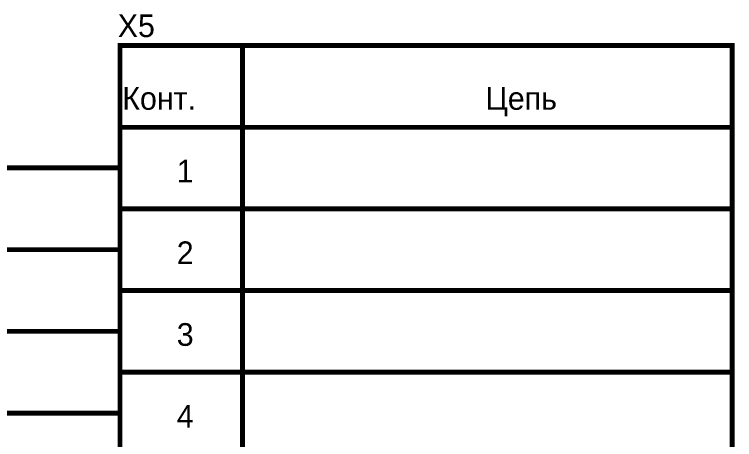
# Model space of a CAD drawing. Extents: x 0 to 594, y 0 to 420.
# Drawn here: x 430.98 to 475.07, y 323.37 to 349.4 of the extents above; entities that cross this region are included whole.
import ezdxf

# ---------------------------------------------------------------- set-up
doc = ezdxf.new("R2010")
doc.units = 0
doc.layers.add('SHEET', color=255, linetype='CONTINUOUS')

msp = doc.modelspace()

# ---------------------------------------------------------------- linework, layer by layer
at = {"layer": 'SHEET', "const_width": 0.3}
for points in [[(437.443, 347.487), (444.944, 347.487), (444.944, 301.988), (437.443, 301.988), (437.443, 347.487)], [(444.944, 347.487), (474.915, 347.487), (474.915, 301.988), (444.944, 301.988), (444.944, 347.487)]]:
    msp.add_lwpolyline(points, close=True, dxfattribs=at)
for points in [[(474.915, 342.483), (437.443, 342.483)], [(392.469, 339.999), (432.442, 339.999)], [(437.443, 339.999), (432.442, 339.999)], [(474.915, 337.498), (437.443, 337.498)], [(392.469, 334.996), (432.442, 334.996)], [(437.443, 334.996), (432.442, 334.996)], [(474.915, 332.494), (437.443, 332.494)], [(392.469, 329.993), (432.442, 329.993)], [(437.443, 329.993), (432.442, 329.993)], [(474.915, 327.491), (437.443, 327.491)], [(432.442, 324.989), (392.469, 324.989)], [(437.443, 324.989), (432.442, 324.989)]]:
    msp.add_lwpolyline(points, dxfattribs=at)

# ---------------------------------------------------------------- texts
at = {"layer": 'SHEET'}
for s, height, p in [('X5', 1.3898, (437.304, 348.008)), ('Конт.', 1.3898, (437.582, 343.561)), ('Цепь', 1.3898, (459.808, 343.561)), ('1', 1.39, (440.916, 339.113)), ('2', 1.39, (440.916, 334.11)), ('3', 1.39, (440.916, 329.107)), ('4', 1.39, (440.916, 324.103))]:
    msp.add_text(s, height=height, dxfattribs=at).set_placement(p)

doc.saveas('drawing.dxf')
